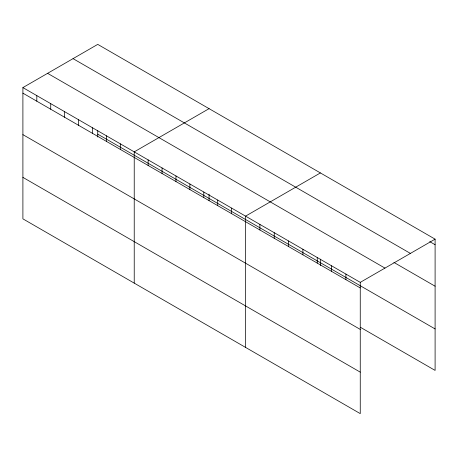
<?xml version="1.0" encoding="UTF-8"?>
<svg xmlns="http://www.w3.org/2000/svg" width="458" height="458" viewBox="0 0 458 458"><rect width="100%" height="100%" fill="white"/><g stroke="black" fill="none" stroke-linecap="round" stroke-linejoin="round"><path stroke-width="0.69" d="M22.9 87.593L360.257 282.363L360.257 413.62L22.9 218.85L22.9 87.593L97.743 44.38L435.1 239.15L435.1 370.408L360.423 327.293M209.071 108.655L134.228 151.867L134.228 283.124M320.4 172.929L245.557 216.142L245.557 347.399M360.257 282.363L435.1 239.15M429.724 241.624L435.1 244.727M73.045 58.641L410.402 253.411M393.88 262.405L435.1 286.204M47.598 73.332L384.955 268.102M97.743 134.16L435.1 328.936M22.9 93.163L360.257 287.939M22.9 134.641L360.257 329.411M22.9 177.372L360.257 372.142M345.922 274.084L345.922 279.661M331.581 265.806L331.581 271.382M320.4 259.148L320.4 265.571M317.245 257.528L317.245 263.104M302.904 249.249L302.904 254.825M288.569 240.971L288.569 246.547M274.233 232.698L274.233 238.269M259.892 224.42L259.892 229.99M231.639 208.104L231.639 213.68M217.722 200.072L217.722 205.648M209.071 194.163L209.071 200.581M203.81 192.039L203.81 197.61M189.893 184.001L189.893 189.578M175.975 175.969L175.975 181.54M162.058 167.937L162.058 173.508M148.146 159.899L148.146 165.475M120.311 143.829L120.311 149.405M106.393 135.797L106.393 141.373M97.743 130.599L97.743 137.022M92.482 127.765L92.482 133.335M78.564 119.727L78.564 125.303M64.647 111.695L64.647 117.265M50.729 103.663L50.729 109.233M36.817 95.625L36.817 101.201"/></g></svg>
